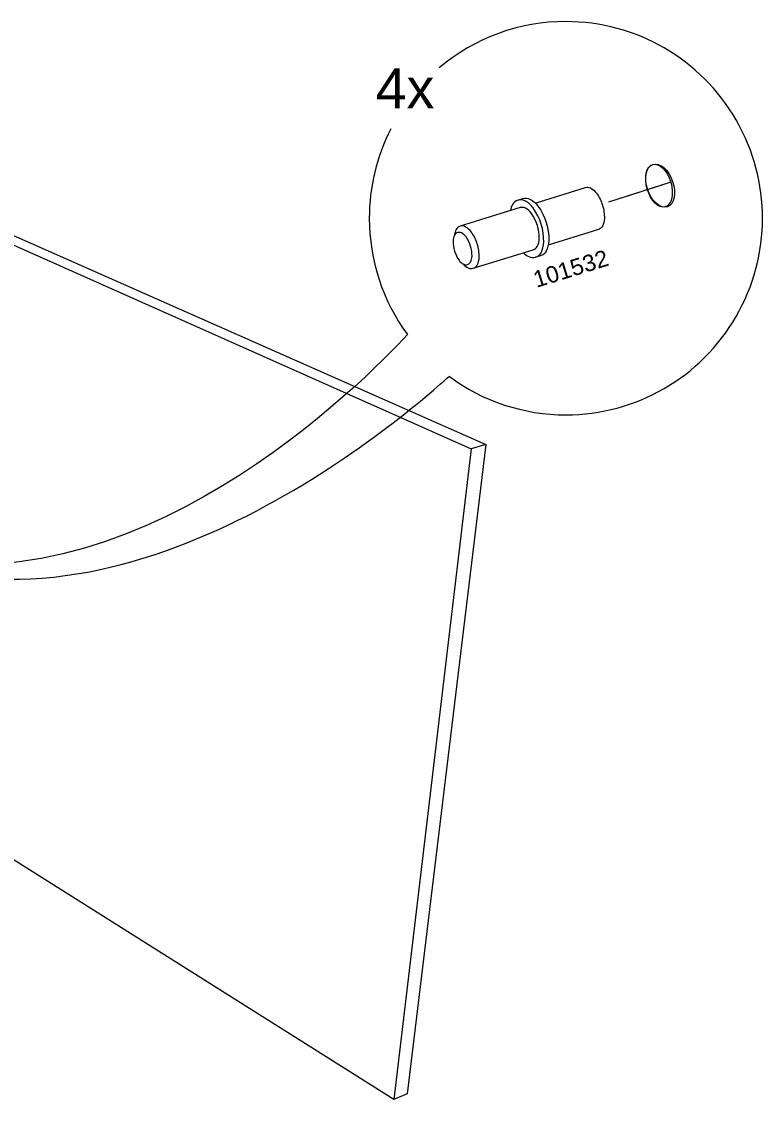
# Model space of a CAD drawing. Header units: metres. Extents: x -11.5 to 7.4, y -3.8 to 5.9.
# Drawn here: x 3.4202 to 3.7155, y -1.0288 to -0.5993 of the extents above; entities that cross this region are included whole.
import ezdxf

# ---------------------------------------------------------------- set-up
doc = ezdxf.new("R2010")
doc.units = ezdxf.units.M
doc.header["$MEASUREMENT"] = 0
for name, color, linetype, lineweight in [('PDF14_Geometry_Num_Penna__1_Num_Penna__255', 255, 'Continuous', 18), ('PDF14_Geometry_Num_Penna__7_Num_Penna__7', 7, 'Continuous', 18), ('PDF14_Text_Num_Penna__7_Num_Penna__7', 7, 'Continuous', 18)]:
    doc.layers.add(name, color=color, linetype=linetype, lineweight=lineweight)
doc.styles.add('GENERATED_STYLE_1', font='')
doc.styles.get('GENERATED_STYLE_1').set_extended_font_data('Arial')

msp = doc.modelspace()

# ---------------------------------------------------------------- linework, layer by layer
at = {"layer": 'PDF14_Geometry_Num_Penna__1_Num_Penna__255', "color": 255, "linetype": 'Continuous', "lineweight": 18, "flags": 128}
msp.add_lwpolyline([(3.65428, -0.67114), (3.67633, -0.66409)], dxfattribs=at)
at = {"layer": 'PDF14_Geometry_Num_Penna__7_Num_Penna__7', "color": 7, "linetype": 'Continuous', "lineweight": 18, "flags": 128}
for points in [[(3.5906, -0.74065, 0.16127), (3.63718, -0.756, 1.000004), (3.63718, -0.5993, 0.17747), (3.58672, -0.6177)], [(3.56737, -0.64203, 0.119033), (3.55882, -0.67765, 0.160302), (3.574, -0.72398)], [(3.62496, -0.6716), (3.64495, -0.66541, -0.199411), (3.64698, -0.6656, -0.116617), (3.6494, -0.66771, -0.080371), (3.65177, -0.67248, -0.080708), (3.65251, -0.67776, -0.116297), (3.65171, -0.68086, -0.197801), (3.65014, -0.68217), (3.63015, -0.68835)], [(3.61807, -0.67042), (3.62006, -0.66981, -0.198955), (3.62283, -0.67006, -0.115993), (3.62612, -0.67293, -0.162312), (3.63035, -0.6866, -0.115721), (3.62925, -0.69083, -0.198297), (3.62712, -0.6926), (3.62512, -0.69322)], [(3.60023, -0.69761), (3.62419, -0.6902, 0.198742), (3.62576, -0.6889, 0.116182), (3.62656, -0.68579, 0.162529), (3.62345, -0.67574, 0.116587), (3.62103, -0.67363, 0.199387), (3.619, -0.67344), (3.59505, -0.68085)], [(3.62023, -0.69142, 0.069677), (3.62236, -0.69296, 0.414327), (3.62726, -0.69144, 0.116268), (3.62835, -0.68722, 0.162411), (3.62412, -0.67355, 0.116569), (3.62083, -0.67068, 0.414712), (3.61594, -0.67219, 0.068621), (3.61504, -0.67466)], [(3.59622, -0.69586, 0.091455), (3.5982, -0.69742, 0.412769), (3.60181, -0.69631, 0.116067), (3.60261, -0.6932, 0.08063), (3.60187, -0.68792, 0.080883), (3.5995, -0.68315, 0.116804), (3.59708, -0.68104, 0.415013), (3.59348, -0.68216, 0.091412), (3.59272, -0.68457)]]:
    msp.add_lwpolyline(points, format="xyb", dxfattribs=at)
for points in [[(3.65428, -0.67114), (3.67879, -0.6633)], [(3.40232, -0.68186), (3.5994, -0.76959)], [(3.40757, -0.68048), (3.6052, -0.76787)], [(3.6052, -0.76787), (3.57391, -1.02652)], [(3.6052, -0.76787), (3.5994, -0.76959)], [(3.5994, -0.76959), (3.56856, -1.02878)], [(3.56856, -1.02877), (3.38907, -0.91576)], [(3.57391, -1.02652), (3.56856, -1.02878)]]:
    msp.add_lwpolyline(points, dxfattribs=at)
msp.add_lwpolyline([(3.59282, -0.68438, 0.116468), (3.59221, -0.68673, 0.1623), (3.59457, -0.69436, 0.116666), (3.5964, -0.69596, 0.41529), (3.59914, -0.69512, 0.11597), (3.59975, -0.69276, 0.162437), (3.59739, -0.68513, 0.116304), (3.59555, -0.68353, 0.415076)], format="xyb", close=True, dxfattribs=at)
at = {"layer": 'PDF14_Geometry_Num_Penna__7_Num_Penna__7', "color": 7, "linetype": 'Continuous', "lineweight": 18}
for centre, major_axis, ratio in [((3.67475, -0.66467), (-0.00291, 0.00842), 0.588335), ((3.67429, -0.66467), (-0.0025, 0.00848), 0.550238)]:
    msp.add_ellipse(centre, major_axis=major_axis, ratio=ratio, dxfattribs=at)
for points in [[(3.574, -0.72398), (3.55774, -0.74169), (3.46344, -0.83828), (3.36456, -0.81091)], [(3.36456, -0.81091), (3.46042, -0.85271), (3.57095, -0.75847), (3.5906, -0.74066)]]:
    msp.add_open_spline(points, degree=3, dxfattribs=at)

# ---------------------------------------------------------------- texts
at = {"layer": 'PDF14_Text_Num_Penna__7_Num_Penna__7', "color": 7, "linetype": 'Continuous', "lineweight": 18, "insert": (3.56136, -0.63382), "char_height": 0.015829, "attachment_point": 7, "style": 'GENERATED_STYLE_1'}
msp.add_mtext('\\A1;{\\pql;\\fArial|b0|i0|c0|p34;4x}', dxfattribs=at)
at = {"layer": 'PDF14_Text_Num_Penna__7_Num_Penna__7', "color": 7, "linetype": 'Continuous', "lineweight": 18, "insert": (3.62544, -0.70551), "char_height": 0.0065954, "attachment_point": 7, "rotation": 17.1936, "style": 'GENERATED_STYLE_1'}
msp.add_mtext('\\A1;{\\pql;\\fArial|b0|i0|c0|p34;101532}', dxfattribs=at)

doc.saveas('drawing.dxf')
